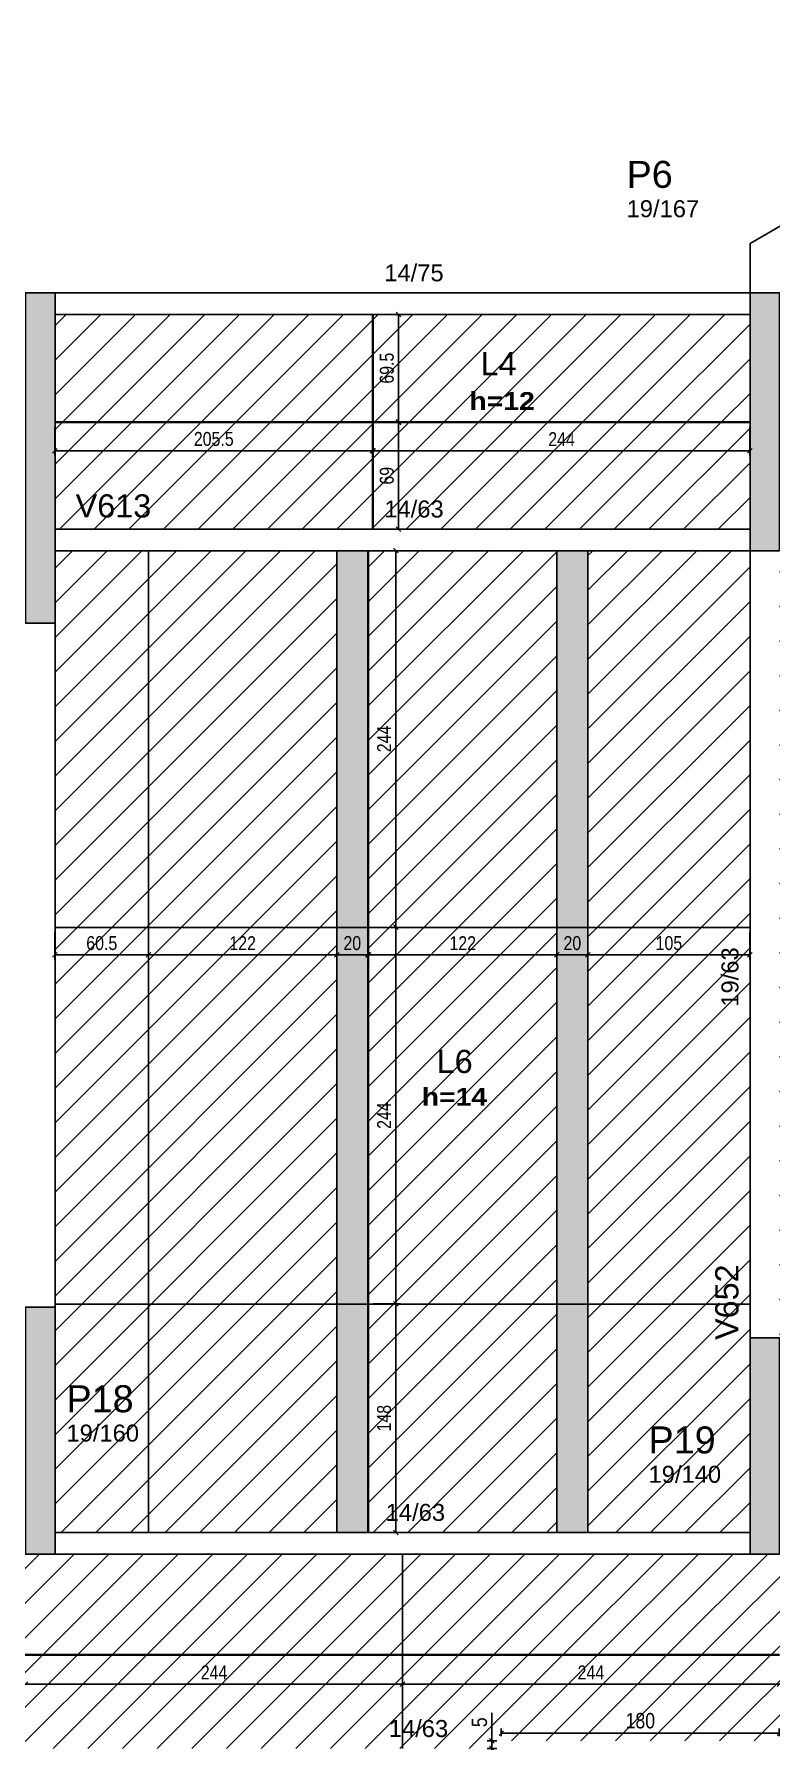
# Model space of a CAD drawing. Extents: x 1894 to 8661, y -614 to 3008.
# Drawn here: x 4119 to 4596, y 1241 to 2346 of the extents above; entities that cross this region are included whole.
import ezdxf

# ---------------------------------------------------------------- set-up
doc = ezdxf.new("R2010")
doc.units = 0
doc.header["$PDMODE"] = 34
for name, color, linetype in [('COTA', 241, 'Continuous'), ('MTH-DIM-PILAR', 3, 'Continuous'), ('MTH-DIM-VIGA', 3, 'Continuous'), ('MTH-FACE-VIGA', 7, 'Continuous'), ('MTH-PILAR-SEGUE', 5, 'Continuous'), ('MTH-SOMBRA25', 253, 'Continuous'), ('MTH-TIT1-PILAR', 5, 'Continuous'), ('MTH-TIT1-VIGA', 5, 'Continuous'), ('MTH-TXT-NEGRITO', 5, 'Continuous'), ('Painéis', 200, 'Continuous')]:
    doc.layers.add(name, color=color, linetype=linetype)
doc.layers.add('Hachura', color=251, linetype='Continuous', lineweight=9)
doc.styles.add('COTA TECNICA', font='techl___.ttf', dxfattribs={"height": 10})
doc.styles.add('COTA TECNICA-50', font='techl___.ttf', dxfattribs={"height": 9})
doc.styles.add('TQS_ARIAL', font='arial.ttf')
doc.styles.add('TQS_ARIAL_BLACK', font='ariblk.ttf')
doc.dimstyles.new('COTA PAINEL-50', dxfattribs={"dimtxt": 9, "dimasz": 3, "dimexe": 3, "dimexo": 3, "dimgap": 3, "dimtad": 1, "dimdec": 1, "dimzin": 12, "dimdsep": 46, "dimtxsty": 'COTA TECNICA-50', "dimblk1": 'OBLIQUE', "dimblk2": 'OBLIQUE', "dimsah": 1, "dimcen": 0.9, "dimclrd": 4, "dimclre": 4, "dimclrt": 240, "dimadec": 1, "dimazin": 3, "dimtfac": 1, "dimtdec": 1, "dimtmove": 0, "dimatfit": 3, "dimfxl": 1, "dimtolj": 1, "dimtzin": 12, "dimarcsym": 0})
doc.dimstyles.new('PAINEL', dxfattribs={"dimtxt": 10, "dimasz": 3, "dimexe": 3, "dimexo": 3, "dimgap": 3, "dimtad": 1, "dimdec": 1, "dimzin": 12, "dimdsep": 46, "dimtxsty": 'COTA TECNICA', "dimblk1": 'OBLIQUE', "dimblk2": 'OBLIQUE', "dimsah": 1, "dimcen": 0.9, "dimclrd": 4, "dimclre": 4, "dimclrt": 240, "dimadec": 1, "dimazin": 3, "dimtfac": 1, "dimtdec": 1, "dimtmove": 0, "dimatfit": 3, "dimfxl": 1, "dimtolj": 1, "dimtzin": 12, "dimarcsym": 0})
pattern_1 = [(45, (-1482.724, 0), (-11.22532, 11.22532), [])]

# ---------------------------------------------------------------- blocks, each defined once
blk = doc.blocks.new('_Oblique')
at = {"color": 0, "linetype": 'ByBlock', "lineweight": -2}
blk.add_line((-0.5, -0.5), (0.5, 0.5), dxfattribs=at)
blk = doc.blocks.new('*D124')
at = {"layer": 'COTA', "color": 4, "lineweight": -2, "transparency": 16777216}
for p, q in [((4132.1, 2091.7), (4132.1, 2073.4)), ((4337.6, 2091.7), (4337.6, 2073.4)), ((4132.1, 2076.4), (4337.6, 2076.4))]:
    blk.add_line(p, q, dxfattribs=at)
at = {"layer": 'Defpoints', "color": 0, "transparency": 16777216}
for p in [(4132.1, 2094.7), (4337.6, 2094.7), (4337.6, 2076.4)]:
    blk.add_point(p, dxfattribs=at)
at = {"layer": 'COTA', "color": 4, "lineweight": -2, "transparency": 16777216, "xscale": 3, "yscale": 3, "zscale": 3, "rotation": 180}
blk.add_blockref('_Oblique', (4132.1, 2076.4), dxfattribs=at)
at = {"layer": 'COTA', "color": 4, "lineweight": -2, "transparency": 16777216, "xscale": 3, "yscale": 3, "zscale": 3}
blk.add_blockref('_Oblique', (4337.6, 2076.4), dxfattribs=at)
at = {"layer": 'COTA', "color": 240, "transparency": 16777216, "insert": (4234.9, 2084), "char_height": 9, "attachment_point": 5, "style": 'COTA TECNICA-50'}
blk.add_mtext('\\A1;205.5', dxfattribs=at)
blk = doc.blocks.new('*D125')
at = {"layer": 'COTA', "color": 4, "lineweight": -2, "transparency": 16777216}
for p, q in [((4338.1, 2091.7), (4338.1, 2073.4)), ((4582.1, 2091.7), (4582.1, 2073.4)), ((4338.1, 2076.4), (4582.1, 2076.4))]:
    blk.add_line(p, q, dxfattribs=at)
at = {"layer": 'Defpoints', "color": 0, "transparency": 16777216}
for p in [(4338.1, 2094.7), (4582.1, 2094.7), (4582.1, 2076.4)]:
    blk.add_point(p, dxfattribs=at)
at = {"layer": 'COTA', "color": 4, "lineweight": -2, "transparency": 16777216, "xscale": 3, "yscale": 3, "zscale": 3, "rotation": 180}
blk.add_blockref('_Oblique', (4338.1, 2076.4), dxfattribs=at)
at = {"layer": 'COTA', "color": 4, "lineweight": -2, "transparency": 16777216, "xscale": 3, "yscale": 3, "zscale": 3}
blk.add_blockref('_Oblique', (4582.1, 2076.4), dxfattribs=at)
at = {"layer": 'COTA', "color": 240, "transparency": 16777216, "insert": (4460.1, 2083.9), "char_height": 9, "attachment_point": 5, "style": 'COTA TECNICA-50'}
blk.add_mtext('\\A1;244', dxfattribs=at)
blk = doc.blocks.new('*D126')
at = {"layer": 'COTA', "color": 4, "lineweight": -2, "transparency": 16777216}
for p, q in [((4341.1, 2094.7), (4357.6, 2094.7)), ((4354.6, 2025.7), (4354.6, 2094.7)), ((4341.1, 2025.7), (4357.6, 2025.7))]:
    blk.add_line(p, q, dxfattribs=at)
at = {"layer": 'Defpoints', "color": 0, "transparency": 16777216}
for p in [(4338.1, 2094.7), (4354.6, 2094.7), (4338.1, 2025.7)]:
    blk.add_point(p, dxfattribs=at)
at = {"layer": 'COTA', "color": 4, "lineweight": -2, "transparency": 16777216, "xscale": 3, "yscale": 3, "zscale": 3}
for p, rotation in [((4354.6, 2094.7), 90), ((4354.6, 2025.7), 270)]:
    blk.add_blockref('_Oblique', p, dxfattribs=dict(at, rotation=rotation))
at = {"layer": 'COTA', "color": 240, "transparency": 16777216, "insert": (4347, 2060.2), "char_height": 9, "attachment_point": 5, "rotation": 90, "style": 'COTA TECNICA-50'}
blk.add_mtext('\\A1;69', dxfattribs=at)
blk = doc.blocks.new('*D127')
at = {"layer": 'COTA', "color": 4, "lineweight": -2, "transparency": 16777216}
for p, q in [((4341.1, 2164.7), (4357.6, 2164.7)), ((4354.6, 2095.2), (4354.6, 2164.7)), ((4341.1, 2095.2), (4357.6, 2095.2))]:
    blk.add_line(p, q, dxfattribs=at)
at = {"layer": 'Defpoints', "color": 0, "transparency": 16777216}
for p in [(4338.1, 2164.7), (4354.6, 2164.7), (4338.1, 2095.2)]:
    blk.add_point(p, dxfattribs=at)
at = {"layer": 'COTA', "color": 4, "lineweight": -2, "transparency": 16777216, "xscale": 3, "yscale": 3, "zscale": 3}
for p, rotation in [((4354.6, 2164.7), 90), ((4354.6, 2095.2), 270)]:
    blk.add_blockref('_Oblique', p, dxfattribs=dict(at, rotation=rotation))
at = {"layer": 'COTA', "color": 240, "transparency": 16777216, "insert": (4347, 2129.9), "char_height": 9, "attachment_point": 5, "rotation": 90, "style": 'COTA TECNICA-50'}
blk.add_mtext('\\A1;69.5', dxfattribs=at)
blk = doc.blocks.new('*D128')
at = {"layer": 'COTA', "color": 4, "lineweight": -2, "transparency": 16777216}
for p, q in [((4132.1, 1764.7), (4132.1, 1746.8)), ((4192.6, 1764.7), (4192.6, 1746.8)), ((4132.1, 1749.8), (4192.6, 1749.8))]:
    blk.add_line(p, q, dxfattribs=at)
at = {"layer": 'Defpoints', "color": 0, "transparency": 16777216}
for p in [(4132.1, 1767.7), (4192.6, 1767.7), (4192.6, 1749.8)]:
    blk.add_point(p, dxfattribs=at)
at = {"layer": 'COTA', "color": 4, "lineweight": -2, "transparency": 16777216, "xscale": 3, "yscale": 3, "zscale": 3, "rotation": 180}
blk.add_blockref('_Oblique', (4132.1, 1749.8), dxfattribs=at)
at = {"layer": 'COTA', "color": 4, "lineweight": -2, "transparency": 16777216, "xscale": 3, "yscale": 3, "zscale": 3}
blk.add_blockref('_Oblique', (4192.6, 1749.8), dxfattribs=at)
at = {"layer": 'COTA', "color": 240, "transparency": 16777216, "insert": (4162.4, 1757.4), "char_height": 9, "attachment_point": 5, "style": 'COTA TECNICA-50'}
blk.add_mtext('\\A1;60.5', dxfattribs=at)
blk = doc.blocks.new('*D129')
at = {"layer": 'COTA', "color": 4, "lineweight": -2, "transparency": 16777216}
for p, q in [((4192.6, 1764.7), (4192.6, 1746.8)), ((4314.6, 1764.7), (4314.6, 1746.8)), ((4192.6, 1749.8), (4314.6, 1749.8))]:
    blk.add_line(p, q, dxfattribs=at)
at = {"layer": 'Defpoints', "color": 0, "transparency": 16777216}
for p in [(4192.6, 1767.7), (4314.6, 1767.7), (4314.6, 1749.8)]:
    blk.add_point(p, dxfattribs=at)
at = {"layer": 'COTA', "color": 4, "lineweight": -2, "transparency": 16777216, "xscale": 3, "yscale": 3, "zscale": 3, "rotation": 180}
blk.add_blockref('_Oblique', (4192.6, 1749.8), dxfattribs=at)
at = {"layer": 'COTA', "color": 4, "lineweight": -2, "transparency": 16777216, "xscale": 3, "yscale": 3, "zscale": 3}
blk.add_blockref('_Oblique', (4314.6, 1749.8), dxfattribs=at)
at = {"layer": 'COTA', "color": 240, "transparency": 16777216, "insert": (4253.6, 1757.4), "char_height": 9, "attachment_point": 5, "style": 'COTA TECNICA-50'}
blk.add_mtext('\\A1;122', dxfattribs=at)
blk = doc.blocks.new('*D130')
at = {"layer": 'COTA', "color": 4, "lineweight": -2, "transparency": 16777216}
for p, q in [((4314.6, 1764.7), (4314.6, 1746.8)), ((4334.6, 1764.7), (4334.6, 1746.8)), ((4314.6, 1749.8), (4334.6, 1749.8))]:
    blk.add_line(p, q, dxfattribs=at)
at = {"layer": 'Defpoints', "color": 0, "transparency": 16777216}
for p in [(4314.6, 1767.7), (4334.6, 1767.7), (4334.6, 1749.8)]:
    blk.add_point(p, dxfattribs=at)
at = {"layer": 'COTA', "color": 4, "lineweight": -2, "transparency": 16777216, "xscale": 3, "yscale": 3, "zscale": 3, "rotation": 180}
blk.add_blockref('_Oblique', (4314.6, 1749.8), dxfattribs=at)
at = {"layer": 'COTA', "color": 4, "lineweight": -2, "transparency": 16777216, "xscale": 3, "yscale": 3, "zscale": 3}
blk.add_blockref('_Oblique', (4334.6, 1749.8), dxfattribs=at)
at = {"layer": 'COTA', "color": 240, "transparency": 16777216, "insert": (4324.6, 1757.4), "char_height": 9, "attachment_point": 5, "style": 'COTA TECNICA-50'}
blk.add_mtext('\\A1;20', dxfattribs=at)
blk = doc.blocks.new('*D131')
at = {"layer": 'COTA', "color": 4, "lineweight": -2, "transparency": 16777216}
for p, q in [((4335.1, 1764.7), (4335.1, 1746.8)), ((4457.1, 1764.7), (4457.1, 1746.8)), ((4335.1, 1749.8), (4457.1, 1749.8))]:
    blk.add_line(p, q, dxfattribs=at)
at = {"layer": 'Defpoints', "color": 0, "transparency": 16777216}
for p in [(4335.1, 1767.7), (4457.1, 1767.7), (4457.1, 1749.8)]:
    blk.add_point(p, dxfattribs=at)
at = {"layer": 'COTA', "color": 4, "lineweight": -2, "transparency": 16777216, "xscale": 3, "yscale": 3, "zscale": 3, "rotation": 180}
blk.add_blockref('_Oblique', (4335.1, 1749.8), dxfattribs=at)
at = {"layer": 'COTA', "color": 4, "lineweight": -2, "transparency": 16777216, "xscale": 3, "yscale": 3, "zscale": 3}
blk.add_blockref('_Oblique', (4457.1, 1749.8), dxfattribs=at)
at = {"layer": 'COTA', "color": 240, "transparency": 16777216, "insert": (4396.1, 1757.4), "char_height": 9, "attachment_point": 5, "style": 'COTA TECNICA-50'}
blk.add_mtext('\\A1;122', dxfattribs=at)
blk = doc.blocks.new('*D132')
at = {"layer": 'COTA', "color": 4, "lineweight": -2, "transparency": 16777216}
for p, q in [((4457.1, 1764.7), (4457.1, 1746.8)), ((4477.1, 1764.7), (4477.1, 1746.8)), ((4457.1, 1749.8), (4477.1, 1749.8))]:
    blk.add_line(p, q, dxfattribs=at)
at = {"layer": 'Defpoints', "color": 0, "transparency": 16777216}
for p in [(4457.1, 1767.7), (4477.1, 1767.7), (4477.1, 1749.8)]:
    blk.add_point(p, dxfattribs=at)
at = {"layer": 'COTA', "color": 4, "lineweight": -2, "transparency": 16777216, "xscale": 3, "yscale": 3, "zscale": 3, "rotation": 180}
blk.add_blockref('_Oblique', (4457.1, 1749.8), dxfattribs=at)
at = {"layer": 'COTA', "color": 4, "lineweight": -2, "transparency": 16777216, "xscale": 3, "yscale": 3, "zscale": 3}
blk.add_blockref('_Oblique', (4477.1, 1749.8), dxfattribs=at)
at = {"layer": 'COTA', "color": 240, "transparency": 16777216, "insert": (4467.1, 1757.4), "char_height": 9, "attachment_point": 5, "style": 'COTA TECNICA-50'}
blk.add_mtext('\\A1;20', dxfattribs=at)
blk = doc.blocks.new('*D133')
at = {"layer": 'COTA', "color": 4, "lineweight": -2, "transparency": 16777216}
for p, q in [((4477.1, 1764.7), (4477.1, 1746.8)), ((4582.1, 1764.7), (4582.1, 1746.8)), ((4477.1, 1749.8), (4582.1, 1749.8))]:
    blk.add_line(p, q, dxfattribs=at)
at = {"layer": 'Defpoints', "color": 0, "transparency": 16777216}
for p in [(4477.1, 1767.7), (4582.1, 1767.7), (4582.1, 1749.8)]:
    blk.add_point(p, dxfattribs=at)
at = {"layer": 'COTA', "color": 4, "lineweight": -2, "transparency": 16777216, "xscale": 3, "yscale": 3, "zscale": 3, "rotation": 180}
blk.add_blockref('_Oblique', (4477.1, 1749.8), dxfattribs=at)
at = {"layer": 'COTA', "color": 4, "lineweight": -2, "transparency": 16777216, "xscale": 3, "yscale": 3, "zscale": 3}
blk.add_blockref('_Oblique', (4582.1, 1749.8), dxfattribs=at)
at = {"layer": 'COTA', "color": 240, "transparency": 16777216, "insert": (4529.6, 1757.4), "char_height": 9, "attachment_point": 5, "style": 'COTA TECNICA-50'}
blk.add_mtext('\\A1;105', dxfattribs=at)
blk = doc.blocks.new('*D134')
at = {"layer": 'COTA', "color": 4, "lineweight": -2, "transparency": 16777216}
for p, q in [((4338.1, 1523.7), (4355.8, 1523.7)), ((4352.8, 1375.7), (4352.8, 1523.7)), ((4338.1, 1375.7), (4355.8, 1375.7))]:
    blk.add_line(p, q, dxfattribs=at)
at = {"layer": 'Defpoints', "color": 0, "transparency": 16777216}
for p in [(4335.1, 1523.7), (4352.8, 1523.7), (4335.1, 1375.7)]:
    blk.add_point(p, dxfattribs=at)
at = {"layer": 'COTA', "color": 4, "lineweight": -2, "transparency": 16777216, "xscale": 3, "yscale": 3, "zscale": 3}
for p, rotation in [((4352.8, 1523.7), 90), ((4352.8, 1375.7), 270)]:
    blk.add_blockref('_Oblique', p, dxfattribs=dict(at, rotation=rotation))
at = {"layer": 'COTA', "color": 240, "transparency": 16777216, "insert": (4345.2, 1449.7), "char_height": 9, "attachment_point": 5, "rotation": 90, "style": 'COTA TECNICA-50'}
blk.add_mtext('\\A1;148', dxfattribs=at)
blk = doc.blocks.new('*D135')
at = {"layer": 'COTA', "color": 4, "lineweight": -2, "transparency": 16777216}
for p, q in [((4352.8, 1523.7), (4352.8, 1767.7)), ((4338.1, 1523.7), (4355.8, 1523.7))]:
    blk.add_line(p, q, dxfattribs=at)
at = {"layer": 'Defpoints', "color": 0, "transparency": 16777216}
for p in [(4352.8, 1767.7), (4352.8, 1767.7), (4335.1, 1523.7)]:
    blk.add_point(p, dxfattribs=at)
at = {"layer": 'COTA', "color": 4, "lineweight": -2, "transparency": 16777216, "xscale": 3, "yscale": 3, "zscale": 3}
for p, rotation in [((4352.8, 1767.7), 90), ((4352.8, 1523.7), 270)]:
    blk.add_blockref('_Oblique', p, dxfattribs=dict(at, rotation=rotation))
at = {"layer": 'COTA', "color": 240, "transparency": 16777216, "insert": (4345.2, 1645.7), "char_height": 9, "attachment_point": 5, "rotation": 90, "style": 'COTA TECNICA-50'}
blk.add_mtext('\\A1;244', dxfattribs=at)
blk = doc.blocks.new('*D136')
at = {"layer": 'COTA', "color": 4, "lineweight": -2, "transparency": 16777216}
blk.add_line((4352.8, 1767.7), (4352.8, 2011.7), dxfattribs=at)
at = {"layer": 'Defpoints', "color": 0, "transparency": 16777216}
for p in [(4352.8, 2011.7), (4352.8, 2011.7), (4352.8, 1767.7)]:
    blk.add_point(p, dxfattribs=at)
at = {"layer": 'COTA', "color": 4, "lineweight": -2, "transparency": 16777216, "xscale": 3, "yscale": 3, "zscale": 3}
for p, rotation in [((4352.8, 2011.7), 90), ((4352.8, 1767.7), 270)]:
    blk.add_blockref('_Oblique', p, dxfattribs=dict(at, rotation=rotation))
at = {"layer": 'COTA', "color": 240, "transparency": 16777216, "insert": (4345.2, 1889.7), "char_height": 9, "attachment_point": 5, "rotation": 90, "style": 'COTA TECNICA-50'}
blk.add_mtext('\\A1;244', dxfattribs=at)
blk = doc.blocks.new('*D171')
at = {"layer": 'COTA', "color": 4, "lineweight": -2, "transparency": 16777216}
blk.add_line((4113.1, 1277.4), (4357.1, 1277.4), dxfattribs=at)
at = {"layer": 'Defpoints', "color": 0, "transparency": 16777216}
for p in [(4113.1, 1277.4), (4357.1, 1277.4), (4357.1, 1277.4)]:
    blk.add_point(p, dxfattribs=at)
at = {"layer": 'COTA', "color": 4, "lineweight": -2, "transparency": 16777216, "xscale": 3, "yscale": 3, "zscale": 3, "rotation": 180}
blk.add_blockref('_Oblique', (4113.1, 1277.4), dxfattribs=at)
at = {"layer": 'COTA', "color": 4, "lineweight": -2, "transparency": 16777216, "xscale": 3, "yscale": 3, "zscale": 3}
blk.add_blockref('_Oblique', (4357.1, 1277.4), dxfattribs=at)
at = {"layer": 'COTA', "color": 240, "transparency": 16777216, "insert": (4235.1, 1285), "char_height": 9, "attachment_point": 5, "style": 'COTA TECNICA-50'}
blk.add_mtext('\\A1;244', dxfattribs=at)
blk = doc.blocks.new('*D172')
at = {"layer": 'COTA', "color": 4, "lineweight": -2, "transparency": 16777216}
blk.add_line((4357.1, 1277.4), (4601.1, 1277.4), dxfattribs=at)
at = {"layer": 'Defpoints', "color": 0, "transparency": 16777216}
for p in [(4357.1, 1277.4), (4601.1, 1277.4), (4601.1, 1277.4)]:
    blk.add_point(p, dxfattribs=at)
at = {"layer": 'COTA', "color": 4, "lineweight": -2, "transparency": 16777216, "xscale": 3, "yscale": 3, "zscale": 3, "rotation": 180}
blk.add_blockref('_Oblique', (4357.1, 1277.4), dxfattribs=at)
at = {"layer": 'COTA', "color": 4, "lineweight": -2, "transparency": 16777216, "xscale": 3, "yscale": 3, "zscale": 3}
blk.add_blockref('_Oblique', (4601.1, 1277.4), dxfattribs=at)
at = {"layer": 'COTA', "color": 240, "transparency": 16777216, "insert": (4479.1, 1285), "char_height": 9, "attachment_point": 5, "style": 'COTA TECNICA-50'}
blk.add_mtext('\\A1;244', dxfattribs=at)
blk = doc.blocks.new('*D187')
at = {"layer": 'COTA', "color": 4, "lineweight": -2, "transparency": 16777216}
for p, q in [((4421.1, 1243.7), (4421.1, 1248.6)), ((4421.1, 1245.6), (4601.1, 1245.6)), ((4601.1, 1243.7), (4601.1, 1248.6))]:
    blk.add_line(p, q, dxfattribs=at)
at = {"layer": 'Defpoints', "color": 0, "transparency": 16777216}
for p in [(4421.1, 1240.7), (4601.1, 1245.6), (4601.1, 1240.7)]:
    blk.add_point(p, dxfattribs=at)
at = {"layer": 'COTA', "color": 4, "lineweight": -2, "transparency": 16777216, "xscale": 3, "yscale": 3, "zscale": 3, "rotation": 180}
blk.add_blockref('_Oblique', (4421.1, 1245.6), dxfattribs=at)
at = {"layer": 'COTA', "color": 4, "lineweight": -2, "transparency": 16777216, "xscale": 3, "yscale": 3, "zscale": 3}
blk.add_blockref('_Oblique', (4601.1, 1245.6), dxfattribs=at)
at = {"layer": 'COTA', "color": 240, "transparency": 16777216, "insert": (4511.1, 1253.7), "char_height": 10, "attachment_point": 5, "style": 'COTA TECNICA'}
blk.add_mtext('\\A1;180', dxfattribs=at)
blk = doc.blocks.new('*D188')
at = {"layer": 'COTA', "color": 4, "lineweight": -2, "transparency": 16777216}
for p, q in [((4415, 1240.7), (4415, 1258.8)), ((4418.1, 1240.7), (4412, 1240.7)), ((4415, 1235.7), (4415, 1240.7)), ((4418.1, 1235.7), (4412, 1235.7)), ((4415, 1235.7), (4415, 1232.7))]:
    blk.add_line(p, q, dxfattribs=at)
at = {"layer": 'Defpoints', "color": 0, "transparency": 16777216}
for p in [(4415, 1240.7), (4421.1, 1240.7), (4421.1, 1235.7)]:
    blk.add_point(p, dxfattribs=at)
at = {"layer": 'COTA', "color": 4, "lineweight": -2, "transparency": 16777216, "xscale": 3, "yscale": 3, "zscale": 3}
for p, rotation in [((4415, 1240.7), 270), ((4415, 1235.7), 90)]:
    blk.add_blockref('_Oblique', p, dxfattribs=dict(at, rotation=rotation))
at = {"layer": 'COTA', "color": 240, "transparency": 16777216, "insert": (4406.9, 1252.7), "char_height": 10, "attachment_point": 5, "rotation": 90, "style": 'COTA TECNICA'}
blk.add_mtext('\\A1;5', dxfattribs=at)

msp = doc.modelspace()

# ---------------------------------------------------------------- hatches: boundary and pattern name
at = {"layer": 'Hachura', "linetype": 'ByBlock'}
h = msp.add_hatch(dxfattribs=at)
h.set_pattern_fill('ANSI31', color=256, scale=5)
h.set_pattern_definition(pattern_1)
h.paths.add_polyline_path([(4337.62, 2095.17), (4337.62, 2164.67), (4132.12, 2164.67), (4132.12, 2095.17)])
h.paths.add_polyline_path([(4132.12, 2094.67), (4132.12, 2025.67), (4337.62, 2025.67), (4337.62, 2094.67)])
h.paths.add_polyline_path([(4338.12, 2094.67), (4338.12, 2025.67), (4582.12, 2025.67), (4582.12, 2094.67)])
h.paths.add_polyline_path([(4338.12, 2164.67), (4338.12, 2095.17), (4582.12, 2095.17), (4582.12, 2164.67)])
h.paths.add_polyline_path([(4582.12, 2011.67), (4477.12, 2011.67), (4477.12, 1767.67), (4582.12, 1767.67)])
h.paths.add_polyline_path([(4457.12, 2011.67), (4335.12, 2011.67), (4335.12, 1767.67), (4457.12, 1767.67)])
h.paths.add_polyline_path([(4314.62, 2011.67), (4192.62, 2011.67), (4192.62, 1767.67), (4314.62, 1767.67)])
h.paths.add_polyline_path([(4132.12, 1767.67), (4192.62, 1767.67), (4192.62, 2011.67), (4132.12, 2011.67), (4132.12, 1964.67)])
h.paths.add_polyline_path([(4132.12, 1523.67), (4192.62, 1523.67), (4192.62, 1767.67), (4132.12, 1767.67)])
h.paths.add_polyline_path([(4314.62, 1767.67), (4192.62, 1767.67), (4192.62, 1523.67), (4314.62, 1523.67)])
h.paths.add_polyline_path([(4335.12, 1767.67), (4335.12, 1523.67), (4457.12, 1523.67), (4457.12, 1767.67)])
h.paths.add_polyline_path([(4477.12, 1523.67), (4582.12, 1523.67), (4582.12, 1767.67), (4477.12, 1767.67)])
h.paths.add_polyline_path([(4477.12, 1523.67), (4477.12, 1375.67), (4582.12, 1375.67), (4582.12, 1501.67), (4582.12, 1523.67)])
h.paths.add_polyline_path([(4335.12, 1523.67), (4335.12, 1375.67), (4457.12, 1375.67), (4457.12, 1523.67)])
h.paths.add_polyline_path([(4192.62, 1523.67), (4192.62, 1375.67), (4314.62, 1375.67), (4314.62, 1523.67)])
h.paths.add_polyline_path([(4132.12, 1375.67), (4192.62, 1375.67), (4192.62, 1523.67), (4132.12, 1523.67), (4132.12, 1521.67)])
h = msp.add_hatch(dxfattribs=at)
h.set_pattern_fill('ANSI31', color=256, scale=5)
h.set_pattern_definition(pattern_1)
h.paths.add_polyline_path([(3233.62, 1361.67), (3233.62, 1308.17), (3233.62, 1296.67), (3380.62, 1296.67), (3380.62, 1361.67)])
h.paths.add_polyline_path([(3233.62, 1296.17), (3233.62, 1289.17), (3233.62, 1235.67), (3380.62, 1235.67), (3380.62, 1296.17)])
h.paths.add_polyline_path([(3380.62, 1296.17), (3380.62, 1235.67), (3393.12, 1235.67), (3412.12, 1235.67), (3624.62, 1235.67), (3624.62, 1296.17)])
h.paths.add_polyline_path([(3412.12, 1361.67), (3393.12, 1361.67), (3380.62, 1361.67), (3380.62, 1296.67), (3624.62, 1296.67), (3624.62, 1361.67)])
h.paths.add_polyline_path([(3868.62, 1296.67), (3868.62, 1361.67), (3624.62, 1361.67), (3624.62, 1296.67)])
h.paths.add_polyline_path([(3624.62, 1296.17), (3624.62, 1235.67), (3868.62, 1235.67), (3868.62, 1296.17)])
h.paths.add_polyline_path([(3869.12, 1296.17), (3869.12, 1235.67), (4113.12, 1235.67), (4113.12, 1296.17)])
h.paths.add_polyline_path([(4113.12, 1296.67), (4113.12, 1361.67), (3869.12, 1361.67), (3869.12, 1296.67)])
h.paths.add_polyline_path([(4357.12, 1296.67), (4357.12, 1361.67), (4132.12, 1361.67), (4113.12, 1361.67), (4113.12, 1296.67)])
h.paths.add_polyline_path([(4113.12, 1296.17), (4113.12, 1235.67), (4132.12, 1235.67), (4357.12, 1235.67), (4357.12, 1296.17)])
h.paths.add_polyline_path([(4357.12, 1296.17), (4357.12, 1235.67), (4421.12, 1235.67), (4421.12, 1240.67), (4601.12, 1240.67), (4601.12, 1296.17)])
h.paths.add_polyline_path([(4601.12, 1296.67), (4601.12, 1361.67), (4582.12, 1361.67), (4357.12, 1361.67), (4357.12, 1296.67)])
h.paths.add_polyline_path([(4845.12, 1337.17), (4845.12, 1397.67), (4601.12, 1397.67), (4601.12, 1361.67), (4601.12, 1337.17)])
h.paths.add_polyline_path([(4845.12, 1235.67), (4845.12, 1336.67), (4601.12, 1336.67), (4601.12, 1240.67), (4601.12, 1235.67)])
h.paths.add_polyline_path([(4970.62, 1235.67), (4970.62, 1240.67), (5089.12, 1240.67), (5089.12, 1336.67), (4845.12, 1336.67), (4845.12, 1235.67)])
h.paths.add_polyline_path([(5089.12, 1337.17), (5089.12, 1397.67), (4845.12, 1397.67), (4845.12, 1337.17)])
h.paths.add_polyline_path([(5333.12, 1337.17), (5333.12, 1397.67), (5274.12, 1397.67), (5089.12, 1397.67), (5089.12, 1337.17)])
h.paths.add_polyline_path([(5333.12, 1235.67), (5333.12, 1336.67), (5089.12, 1336.67), (5089.12, 1240.67), (5150.62, 1240.67), (5150.62, 1235.67)])
h.paths.add_polyline_path([(5520.12, 1235.67), (5520.12, 1240.67), (5520.12, 1336.67), (5333.62, 1336.67), (5333.62, 1235.67)])
h.paths.add_polyline_path([(5520.12, 1337.17), (5520.12, 1361.67), (5520.12, 1397.67), (5333.62, 1397.67), (5333.62, 1337.17)])
h.paths.add_polyline_path([(5396.12, 1568.67), (5274.12, 1568.67), (5274.12, 1417.67), (5396.12, 1417.67)])
h.paths.add_polyline_path([(5416.62, 1417.67), (5520.12, 1417.67), (5520.12, 1501.67), (5520.12, 1568.67), (5416.62, 1568.67)])
h.paths.add_polyline_path([(5520.12, 1690.67), (5416.62, 1690.67), (5416.62, 1568.67), (5520.12, 1568.67)])
h.paths.add_polyline_path([(5396.12, 1690.67), (5274.12, 1690.67), (5274.12, 1625.67), (5274.12, 1606.67), (5274.12, 1568.67), (5396.12, 1568.67)])
h.paths.add_polyline_path([(5396.12, 1934.67), (5292.12, 1934.67), (5292.12, 1834.67), (5292.12, 1815.67), (5274.12, 1815.67), (5274.12, 1690.67), (5396.12, 1690.67)])
h.paths.add_polyline_path([(5416.62, 1690.67), (5520.12, 1690.67), (5520.12, 1934.67), (5416.62, 1934.67)])
h.paths.add_polyline_path([(5520.12, 2077.67), (5416.62, 2077.67), (5416.62, 1934.67), (5520.12, 1934.67), (5520.12, 2011.67)])
h.paths.add_polyline_path([(5396.12, 2077.67), (5292.12, 2077.67), (5292.12, 1934.67), (5396.12, 1934.67)])
h.paths.add_polyline_path([(4601.12, 1833.67), (4704.62, 1833.67), (4704.62, 2077.67), (4601.12, 2077.67), (4601.12, 2011.67)])
h.paths.add_polyline_path([(4601.12, 1679.67), (4704.62, 1679.67), (4704.62, 1833.67), (4601.12, 1833.67)])
h.paths.add_polyline_path([(4601.12, 1557.67), (4704.62, 1557.67), (4704.62, 1679.67), (4601.12, 1679.67)])
h.paths.add_polyline_path([(4704.62, 1557.67), (4601.12, 1557.67), (4601.12, 1501.67), (4601.12, 1417.67), (4704.62, 1417.67)])
h.paths.add_polyline_path([(4847.12, 1417.67), (4847.12, 1557.67), (4725.12, 1557.67), (4725.12, 1417.67)])
h.paths.add_polyline_path([(4847.12, 1557.67), (4847.12, 1606.67), (4847.12, 1625.67), (4847.12, 1679.67), (4725.12, 1679.67), (4725.12, 1557.67)])
h.paths.add_polyline_path([(4847.12, 1815.67), (4847.12, 1833.67), (4725.12, 1833.67), (4725.12, 1679.67), (4847.12, 1679.67)])
at = {"layer": 'Hachura'}
h = msp.add_hatch(color=256, dxfattribs=at)
h.dxf.hatch_style = 1
h.paths.add_polyline_path([(4334.62, 2011.67), (4314.62, 2011.67), (4314.62, 1767.67), (4334.62, 1767.67)])
h.paths.add_polyline_path([(4334.62, 1767.67), (4314.62, 1767.67), (4314.62, 1523.67), (4334.62, 1523.67)])
h.paths.add_polyline_path([(4334.62, 1523.67), (4314.62, 1523.67), (4314.62, 1375.67), (4334.62, 1375.67)])
h.paths.add_polyline_path([(4477.12, 1523.67), (4457.12, 1523.67), (4457.12, 1375.67), (4477.12, 1375.67)])
h.paths.add_polyline_path([(4477.12, 1767.67), (4457.12, 1767.67), (4457.12, 1523.67), (4477.12, 1523.67)])
h.paths.add_polyline_path([(4477.12, 2011.67), (4457.12, 2011.67), (4457.12, 1767.67), (4477.12, 1767.67)])

# ---------------------------------------------------------------- linework, layer by layer
at = {"layer": 'MTH-FACE-VIGA', "linetype": 'Continuous'}
for p, q in [((4582.12, 2210.71), (4582.12, 2188.97)), ((4582.12, 2178.67), (4132.12, 2178.67)), ((4582.12, 2188.97), (4582.12, 2178.67)), ((4132.12, 2164.67), (4582.12, 2164.67)), ((4582.12, 2025.67), (4132.12, 2025.67)), ((4132.12, 2011.67), (4582.12, 2011.67)), ((4582.12, 2011.67), (4582.12, 1501.67)), ((4132.12, 1521.67), (4132.12, 1964.67)), ((4582.12, 1375.67), (4132.12, 1375.67)), ((4132.12, 1361.67), (4582.12, 1361.67))]:
    msp.add_line(p, q, dxfattribs=at)
msp.add_lwpolyline([(5539.12, 2210.71), (5493.22, 2237.27), (5445.85, 2261.11), (5397.17, 2282.15), (5347.35, 2300.32), (5296.56, 2315.55), (5244.96, 2327.81), (5192.74, 2337.03), (5140.07, 2343.2), (5087.13, 2346.29), (5034.1, 2346.29), (4981.16, 2343.2), (4928.49, 2337.03), (4876.27, 2327.81), (4824.68, 2315.55), (4773.88, 2300.32), (4724.06, 2282.15), (4675.38, 2261.11), (4628.02, 2237.27), (4582.12, 2210.71)], dxfattribs=at)
at = {"layer": 'MTH-PILAR-SEGUE', "linetype": 'Continuous'}
for p, q in [((4122.62, 1421.67), (4122.62, 1421.67)), ((4591.62, 1421.67), (4591.62, 1421.67))]:
    msp.add_line(p, q, dxfattribs=at)
for points in [[(4113.12, 1964.67), (4132.12, 1964.67), (4132.12, 2178.67), (4113.12, 2178.67), (4113.12, 1964.67)], [(4582.12, 2011.67), (4601.12, 2011.67), (4601.12, 2178.67), (4582.12, 2178.67), (4582.12, 2011.67)], [(4113.12, 1361.67), (4132.12, 1361.67), (4132.12, 1521.67), (4113.12, 1521.67), (4113.12, 1361.67)], [(4582.12, 1361.67), (4601.12, 1361.67), (4601.12, 1501.67), (4582.12, 1501.67), (4582.12, 1361.67)]]:
    msp.add_lwpolyline(points, dxfattribs=at)
at = {"layer": 'MTH-SOMBRA25', "linetype": 'Continuous'}
for points in [[(4113.12, 1964.67), (4132.12, 1964.67), (4132.12, 2178.67)], [(4113.12, 1964.67), (4132.12, 2178.67), (4113.12, 2178.67)], [(4582.12, 2011.67), (4601.12, 2011.67), (4601.12, 2178.67)], [(4582.12, 2011.67), (4601.12, 2178.67), (4582.12, 2178.67)], [(4582.12, 2011.67), (4582.12, 2178.67), (4582.12, 2011.67)], [(4113.12, 1361.67), (4132.12, 1361.67), (4132.12, 1521.67)], [(4113.12, 1361.67), (4132.12, 1521.67), (4113.12, 1521.67)], [(4582.12, 1361.67), (4601.12, 1361.67), (4601.12, 1501.67)], [(4582.12, 1361.67), (4601.12, 1501.67), (4582.12, 1501.67)], [(4582.12, 1361.67), (4582.12, 1501.67), (4582.12, 1361.67)]]:
    msp.add_solid(points, dxfattribs=at)
at = {"layer": 'Painéis'}
for p, q in [((4337.62, 2164.67), (4337.62, 2025.67)), ((4338.12, 2164.67), (4338.12, 2025.67)), ((4582.12, 2095.17), (4132.12, 2095.17)), ((4582.12, 2094.67), (4132.12, 2094.67)), ((4192.62, 1375.67), (4192.62, 2011.67)), ((4314.62, 1375.67), (4314.62, 2011.67)), ((4334.62, 1375.67), (4334.62, 2011.67)), ((4335.12, 1375.67), (4335.12, 2011.67)), ((4457.12, 1375.67), (4457.12, 2011.67)), ((4477.12, 1375.67), (4477.12, 2011.67)), ((4132.12, 1767.67), (4582.12, 1767.67)), ((4132.12, 1523.67), (4582.12, 1523.67)), ((4357.12, 1235.67), (4357.12, 1361.67)), ((4601.12, 1296.67), (3233.62, 1296.67)), ((4601.12, 1296.17), (3233.62, 1296.17))]:
    msp.add_line(p, q, dxfattribs=at)

# ---------------------------------------------------------------- texts
at = {"layer": 'MTH-DIM-PILAR', "linetype": 'Continuous', "style": 'TQS_ARIAL'}
for s, p in [('19/167', (4502.2, 2227.7)), ('19/160', (4139.53, 1434.55)), ('19/140', (4516.41, 1407.86))]:
    msp.add_text(s, height=11, dxfattribs=at).set_placement(p)
at = {"layer": 'MTH-DIM-VIGA', "linetype": 'Continuous', "style": 'TQS_ARIAL'}
for s, p in [('14/75', (4345.32, 2186.17)), ('14/63', (4345.32, 2033.17)), ('14/63', (4346.23, 1383.17)), ('14/63', (4348.23, 1243.17))]:
    msp.add_text(s, height=11, dxfattribs=at).set_placement(p)
msp.add_text('19/63', height=11, rotation=90, dxfattribs=at).set_placement((4574.62, 1716.29))
at = {"layer": 'MTH-TIT1-PILAR', "linetype": 'Continuous', "style": 'TQS_ARIAL'}
for s, p in [('P6', (4502.2, 2246.7)), ('P18', (4139.53, 1453.55)), ('P19', (4516.41, 1426.86))]:
    msp.add_text(s, height=17.5, dxfattribs=at).set_placement(p)
at = {"layer": 'MTH-TIT1-VIGA', "linetype": 'Continuous', "style": 'TQS_ARIAL'}
for s, p in [('L4', (4407.64, 2125.33)), ('V613', (4145.49, 2033.17)), ('L6', (4379.25, 1673.33))]:
    msp.add_text(s, height=15, dxfattribs=at).set_placement(p)
msp.add_text('V652', height=15, rotation=90, dxfattribs=at).set_placement((4574.62, 1500.37))
at = {"layer": 'MTH-TXT-NEGRITO', "color": 3, "linetype": 'Continuous', "style": 'TQS_ARIAL_BLACK'}
for s, p in [('h=12', (4400.38, 2102.91)), ('h=14', (4369.51, 1652.17))]:
    msp.add_text(s, height=11.5, dxfattribs=at).set_placement(p)

# ---------------------------------------------------------------- dimensions: what is measured, and where the dimension line sits
at = {"layer": 'COTA'}
for base, p1, p2, dimstyle, picture, middle in [((4354.59, 2164.67), (4338.12, 2095.17), (4338.12, 2164.67), 'COTA PAINEL-50', '*D127', (4346.96, 2129.92)), ((4354.59, 2094.67), (4338.12, 2025.67), (4338.12, 2094.67), 'COTA PAINEL-50', '*D126', (4346.97, 2060.17)), ((4352.75, 1523.67), (4335.12, 1375.67), (4335.12, 1523.67), 'COTA PAINEL-50', '*D134', (4345.17, 1449.67)), ((4414.96, 1240.67), (4421.12, 1235.67), (4421.12, 1240.67), 'PAINEL', '*D188', (4406.85, 1252.72))]:
    dim = msp.add_linear_dim(base=base, p1=p1, p2=p2, angle=90, dimstyle=dimstyle, dxfattribs=at)
    dim.commit()
    dim.dimension.update_dxf_attribs({"geometry": picture, "text_midpoint": middle})
for base, p1, p2, dimstyle, picture, middle in [((4337.62, 2076.36), (4132.12, 2094.67), (4337.62, 2094.67), 'COTA PAINEL-50', '*D124', (4234.87, 2083.96)), ((4582.12, 2076.36), (4338.12, 2094.67), (4582.12, 2094.67), 'COTA PAINEL-50', '*D125', (4460.12, 2083.93)), ((4192.62, 1749.82), (4132.12, 1767.67), (4192.62, 1767.67), 'COTA PAINEL-50', '*D128', (4162.37, 1757.42)), ((4457.12, 1749.82), (4335.12, 1767.67), (4457.12, 1767.67), 'COTA PAINEL-50', '*D131', (4396.12, 1757.37)), ((4601.12, 1245.62), (4421.12, 1240.67), (4601.12, 1240.67), 'PAINEL', '*D187', (4511.12, 1253.74))]:
    dim = msp.add_linear_dim(base=base, p1=p1, p2=p2, dimstyle=dimstyle, dxfattribs=at)
    dim.commit()
    dim.dimension.update_dxf_attribs({"geometry": picture, "text_midpoint": middle})
for base, p1, p2, picture, middle in [((4352.75, 2011.67), (4352.75, 1767.67), (4352.75, 2011.67), '*D136', (4345.19, 1889.67)), ((4352.75, 1767.67), (4335.12, 1523.67), (4352.75, 1767.67), '*D135', (4345.19, 1645.67))]:
    dim = msp.add_linear_dim(base=base, p1=p1, p2=p2, angle=90, dimstyle='COTA PAINEL-50', override={"dimtmove": 1}, dxfattribs=at)
    dim.commit()
    dim.dimension.update_dxf_attribs({"geometry": picture, "text_midpoint": middle})
for base, p1, p2, picture, middle in [((4314.62, 1749.82), (4192.62, 1767.67), (4314.62, 1767.67), '*D129', (4253.62, 1757.37)), ((4334.62, 1749.82), (4314.62, 1767.67), (4334.62, 1767.67), '*D130', (4324.62, 1757.41)), ((4477.12, 1749.82), (4457.12, 1767.67), (4477.12, 1767.67), '*D132', (4467.12, 1757.41)), ((4582.12, 1749.82), (4477.12, 1767.67), (4582.12, 1767.67), '*D133', (4529.62, 1757.42)), ((4357.12, 1277.41), (4113.12, 1277.41), (4357.12, 1277.41), '*D171', (4235.12, 1284.97)), ((4601.12, 1277.41), (4357.12, 1277.41), (4601.12, 1277.41), '*D172', (4479.12, 1284.97))]:
    dim = msp.add_linear_dim(base=base, p1=p1, p2=p2, dimstyle='COTA PAINEL-50', override={"dimtmove": 1}, dxfattribs=at)
    dim.commit()
    dim.dimension.update_dxf_attribs({"geometry": picture, "text_midpoint": middle})

doc.saveas('drawing.dxf')
